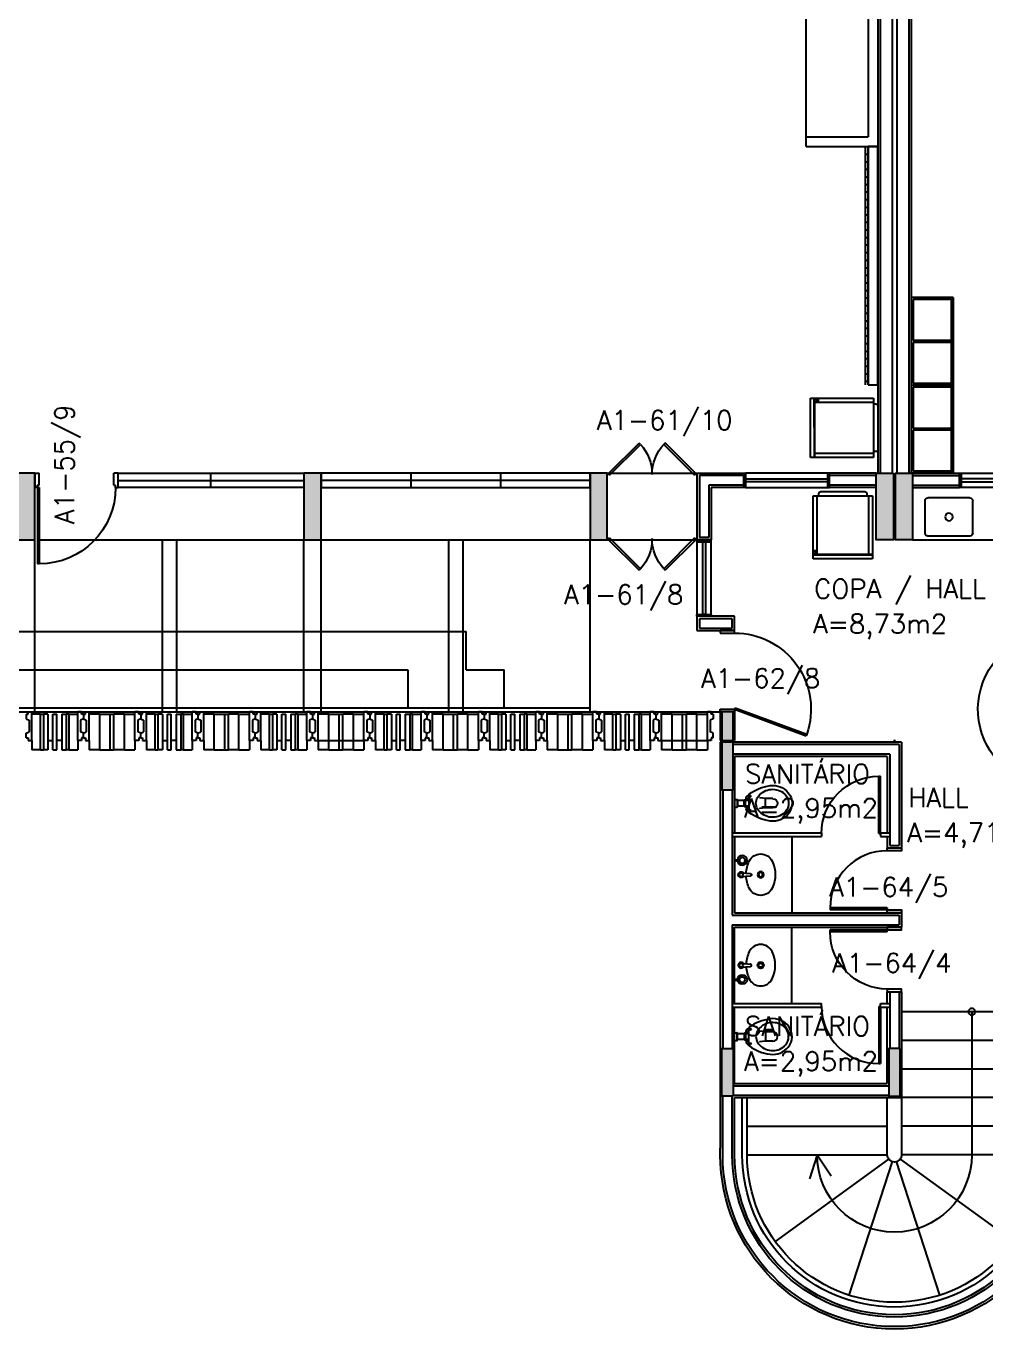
# Model space of a CAD drawing. Header units: inches. Extents: x -15 to 119, y -6 to 56.
# Drawn here: x 54 to 64.06, y -6.13 to 7.61 of the extents above; entities that cross this region are included whole.
import ezdxf

# ---------------------------------------------------------------- set-up
doc = ezdxf.new("R2010")
doc.units = ezdxf.units.IN
doc.header["$MEASUREMENT"] = 0
doc.header["$PDMODE"] = 1
doc.linetypes.add('HIDDEN', pattern=[9.525, 6.35, -3.175])
doc.layers.get('0').update_dxf_attribs({"linetype": 'CONTINUOUS'})
for name, color, linetype in [('ar-acesso', 2, 'CONTINUOUS'), ('ar-alv', 2, 'CONTINUOUS'), ('ar-armario180', 1, 'CONTINUOUS'), ('ar-brs', 1, 'CONTINUOUS'), ('ar-cap', 2, 'CONTINUOUS'), ('ar-castelo', 2, 'CONTINUOUS'), ('ar-copa', 1, 'CONTINUOUS'), ('ar-esc', 2, 'CONTINUOUS'), ('ar-esq', 2, 'CONTINUOUS'), ('ar-estc', 3, 'CONTINUOUS'), ('ar-grade-lab', 2, 'CONTINUOUS'), ('ar-porta', 1, 'CONTINUOUS'), ('ar-proj', 1, 'HIDDEN'), ('ar-reboco', 2, 'CONTINUOUS'), ('AR-VISTA', 2, 'CONTINUOUS'), ('ar-wc', 2, 'CONTINUOUS'), ('armario piso-teto', 2, 'CONTINUOUS'), ('banc', 1, 'CONTINUOUS'), ('brs-proj', 1, 'HIDDEN'), ('brs1', 2, 'CONTINUOUS'), ('brs2', 1, 'CONTINUOUS'), ('brs3', 1, 'CONTINUOUS'), ('brs4', 1, 'CONTINUOUS'), ('brs5', 1, 'CONTINUOUS'), ('cap01', 2, 'CONTINUOUS'), ('cap02', 1, 'CONTINUOUS'), ('cong', 7, 'CONTINUOUS'), ('COZ1', 1, 'CONTINUOUS'), ('COZ2', 1, 'CONTINUOUS'), ('divi', 2, 'CONTINUOUS'), ('ENDEREÇO', 2, 'CONTINUOUS'), ('esq-01', 3, 'CONTINUOUS'), ('esq-02', 2, 'CONTINUOUS'), ('estc-01', 3, 'CONTINUOUS'), ('estc-02', 8, 'CONTINUOUS'), ('h-estc', 8, 'CONTINUOUS'), ('ptm', 2, 'CONTINUOUS'), ('ptm1', 1, 'CONTINUOUS'), ('WC1', 1, 'CONTINUOUS'), ('WC2', 1, 'CONTINUOUS'), ('WC3', 1, 'CONTINUOUS')]:
    doc.layers.add(name, color=color, linetype=linetype)
doc.styles.add('UNB-100', font='simplex.shx', dxfattribs={"height": 0.2})

# ---------------------------------------------------------------- blocks, each defined once
blk = doc.blocks.new('plr01-01p')
at = {"layer": 'h-estc'}
blk.add_hatch(color=256, dxfattribs=at).paths.add_polyline_path([(0.09, 0.075), (-0.09, 0.075), (-0.09, -0.625), (0.09, -0.625)])
at = {"layer": 'cong'}
blk.add_point((0, 0), dxfattribs=at)
at = {"layer": 'estc-01'}
blk.add_lwpolyline([(-0.09, 0.075), (-0.09, -0.625), (0.09, -0.625), (0.09, 0.075)], close=True, dxfattribs=at)
blk = doc.blocks.new('esq02-01p')
at = {"layer": 'cong'}
blk.add_point((0, 0), dxfattribs=at)
at = {"layer": 'esq-01'}
for p, q in [((2.91, 0), (0.09, 0)), ((1.03, -0.075), (1.03, 0.075)), ((1.97, -0.075), (1.97, 0.075))]:
    blk.add_line(p, q, dxfattribs=at)
at = {"layer": 'esq-02'}
blk.add_lwpolyline([(2.91, -0.075), (0.09, -0.075), (0.09, 0.075), (2.91, 0.075)], close=True, dxfattribs=at)
blk = doc.blocks.new('esq03a-01p')
at = {"layer": 'cong'}
for p in [(0, 0), (0, -0.55)]:
    blk.add_point(p, dxfattribs=at)
at = {"layer": 'esq-02'}
for p, q in [((0.09, 0.075), (1.03, 0.075)), ((0.09, -0.625), (1.03, -0.625))]:
    blk.add_line(p, q, dxfattribs=at)
at = {"layer": 'ptm'}
for p, q in [((0.1, 0.069), (0.423, 0.391)), ((0.114, 0.054), (0.437, 0.377)), ((0.437, 0.377), (0.423, 0.391)), ((0.683, 0.377), (0.698, 0.392)), ((1.006, 0.054), (0.683, 0.377)), ((1.02, 0.069), (0.698, 0.392)), ((0.114, 0.054), (0.1, 0.069)), ((0.114, 0.054), (0.1, 0.069)), ((1.006, 0.054), (1.02, 0.069)), ((1.006, 0.054), (1.02, 0.069)), ((0.114, -0.604), (0.1, -0.619)), ((0.114, -0.604), (0.1, -0.619)), ((0.1, -0.619), (0.423, -0.941)), ((0.114, -0.604), (0.437, -0.927)), ((1.006, -0.604), (0.683, -0.927)), ((1.02, -0.619), (0.698, -0.942)), ((1.006, -0.604), (1.02, -0.619)), ((1.006, -0.604), (1.02, -0.619)), ((0.437, -0.927), (0.423, -0.941)), ((0.683, -0.927), (0.698, -0.942))]:
    blk.add_line(p, q, dxfattribs=at)
at = {"layer": 'ptm1'}
for centre, start, end in [((0.09, 0.06), 0, 42.4258), ((1.03, 0.06), 137.5157, 180), ((0.09, -0.61), 317.5742, 360), ((1.03, -0.61), 180, 222.4843)]:
    blk.add_arc(centre, 0.47, start, end, dxfattribs=at)
blk = doc.blocks.new('pm-80-01p')
at = {"layer": 'cong'}
blk.add_point((0, 0), dxfattribs=at)
at = {"layer": 'ptm'}
for p, q in [((0.105, 0.075), (0.105, 0.875)), ((0.125, 0.875), (0.105, 0.875)), ((0.125, 0.075), (0.125, 0.875)), ((0.105, 0.075), (0.08, 0.075)), ((0.08, 0.075), (0.08, -0.075)), ((0.125, 0.075), (0.105, 0.075)), ((0.105, 0.075), (0.105, 0.05)), ((0.125, 0.05), (0.105, 0.05)), ((0.125, 0.05), (0.125, -0.075)), ((0.905, 0.05), (0.905, -0.075)), ((0.905, 0.05), (0.925, 0.05)), ((0.925, 0.075), (0.95, 0.075)), ((0.925, 0.075), (0.925, 0.05)), ((0.95, 0.075), (0.95, -0.075)), ((0.08, -0.075), (0.125, -0.075)), ((0.95, -0.075), (0.905, -0.075))]:
    blk.add_line(p, q, dxfattribs=at)
at = {"layer": 'ptm', "color": 1}
blk.add_arc((0.125, 0.075), 0.8, 360, 90, dxfattribs=at)
blk = doc.blocks.new('esq05-01p')
at = {"layer": 'cong'}
blk.add_point((0, 0), dxfattribs=at)
at = {"layer": 'esq-01'}
blk.add_line((2.0375, 0), (0.09, 0), dxfattribs=at)
at = {"layer": 'esq-02'}
blk.add_line((1.06375, 0.075), (1.06375, -0.075), dxfattribs=at)
blk.add_lwpolyline([(2.0375, -0.075), (0.09, -0.075), (0.09, 0.075), (2.0375, 0.075), (2.0375, -0.075)], close=True, dxfattribs=at)
at = {"xscale": -1}
blk.add_blockref('pm-80-01p', (2.9875, 0), dxfattribs=at)
blk = doc.blocks.new('CUBA-01P')
at = {"layer": 'WC1'}
blk.add_circle((-0.15, -0.08), 0.05, dxfattribs=at)
for centre, radius, start, end in [((0, -0.44), 0.32, 92.8226, 116.4054), ((0, -0.44), 0.32, 63.5946, 87.2424), ((-0.083, -0.273), 0.134, 116.4054, 243.5946), ((0.083, -0.273), 0.134, 296.4054, 63.5946), ((0, -0.106), 0.32, 243.5946, 296.4054)]:
    blk.add_arc(centre, radius, start, end, dxfattribs=at)
at = {"layer": 'WC2'}
for p, q in [((-0.155, 0), (-0.155, -0.03)), ((-0.145, 0), (-0.145, -0.03)), ((-0.02, -0.068), (-0.012, -0.165)), ((0.02, -0.068), (0.012, -0.165))]:
    blk.add_line(p, q, dxfattribs=at)
for centre, radius in [((-0.15, -0.08), 0.03), ((0, -0.068), 0.02), ((0, -0.273), 0.033), ((0, -0.273), 0.0212)]:
    blk.add_circle(centre, radius, dxfattribs=at)
for centre, radius, start, end in [((0, -0.068), 0.03, 306.4013, 232.6706), ((0, -0.165), 0.012, 180, 10.1205)]:
    blk.add_arc(centre, radius, start, end, dxfattribs=at)
blk = doc.blocks.new('pm-60-01p')
at = {"layer": 'cong'}
blk.add_point((0, 0), dxfattribs=at)
at = {"layer": 'ptm'}
for p, q in [((0.105, 0.075), (0.105, 0.675)), ((0.125, 0.675), (0.105, 0.675)), ((0.125, 0.075), (0.125, 0.675)), ((0.125, 0.075), (0.105, 0.075))]:
    blk.add_line(p, q, dxfattribs=at)
at = {"layer": 'ptm1'}
blk.add_arc((0.125, 0.075), 0.6, 0, 90, dxfattribs=at)
blk = doc.blocks.new('BACI-01P')
at = {"layer": 'WC1'}
for p, q in [((0.114, 0.03), (0.114, -0.03)), ((0.119, 0.03), (0.114, 0.03)), ((0.119, 0.03), (0.119, 0.062)), ((0.146, 0.086), (0.146, 0.089)), ((0.119, -0.03), (0.114, -0.03)), ((0.119, -0.03), (0.119, -0.062)), ((0.146, -0.086), (0.146, -0.089))]:
    blk.add_line(p, q, dxfattribs=at)
for centre, radius, start, end in [((0.436, -0.294), 0.484, 97.6805, 126.3454), ((0.4, -0.02), 0.208, 36.8881, 97.6805), ((0.128, 0.062), 0.00909, 126.1604, 180), ((0.404, -0.315), 0.477, 122.7818, 126.1604), ((0.155, 0.089), 0.00909, 126.3358, 180), ((0.427, 0), 0.174, 320.4767, 36.8881), ((0.128, -0.062), 0.00909, 180, 233.8396), ((0.404, 0.315), 0.477, 233.8396, 237.2182), ((0.155, -0.089), 0.00909, 180, 238.9825), ((0.436, 0.294), 0.484, 233.7577, 262.3195), ((0.4, 0.021), 0.208, 262.3195, 320.8979)]:
    blk.add_arc(centre, radius, start, end, dxfattribs=at)
at = {"layer": 'WC2'}
for p, q in [((0, 0.04), (0.023, 0.04)), ((0.025, 0.035), (0.025, 0.038)), ((0.025, -0.035), (0.025, 0.035)), ((0.025, 0.035), (0.028, 0.035)), ((0.03, -0.033), (0.03, 0.033)), ((0.1, 0.03), (0.03, 0.03)), ((0.1, 0.03), (0.1, -0.03)), ((0.146, -0.086), (0.146, 0.086)), ((0, -0.04), (0.023, -0.04)), ((0.025, -0.038), (0.025, -0.035)), ((0.025, -0.035), (0.028, -0.035)), ((0.1, -0.03), (0.03, -0.03))]:
    blk.add_line(p, q, dxfattribs=at)
for centre, radius, start, end in [((0.397, -0.04), 0.187, 54.2515, 147.3201), ((0.023, 0.038), 0.002, 0, 90), ((0.028, 0.033), 0.002, 0, 90), ((0.107, 0.03), 0.00697, 0, 180), ((0.334, 0), 0.112, 147.3201, 180), ((0.334, 0), 0.112, 180, 212.6799), ((0.413, -0.018), 0.159, 41.3299, 54.2515), ((0.433, 0), 0.132, 0, 41.3299), ((0.433, 0), 0.132, 318.6701, 0), ((0.023, -0.038), 0.002, 270, 0), ((0.028, -0.033), 0.002, 270, 0), ((0.107, -0.03), 0.00697, 180, 0), ((0.397, 0.04), 0.187, 212.6799, 305.7485), ((0.413, 0.018), 0.159, 305.7485, 318.6701)]:
    blk.add_arc(centre, radius, start, end, dxfattribs=at)
at = {"layer": 'WC3'}
for p, q in [((0.146, 0.05), (0.119, 0.05)), ((0.146, 0.03), (0.119, 0.03)), ((0.261, 0.056), (0.259, 0.059)), ((0.323, 0.049), (0.261, 0.056)), ((0.323, 0.049), (0.323, -0.049)), ((0.401, 0.049), (0.323, 0.049)), ((0.146, -0.03), (0.119, -0.03)), ((0.146, -0.05), (0.119, -0.05)), ((0.261, -0.056), (0.259, -0.059)), ((0.323, -0.049), (0.261, -0.056)), ((0.401, -0.049), (0.323, -0.049))]:
    blk.add_line(p, q, dxfattribs=at)
for centre in [(0.164, 0.075), (0.164, -0.075)]:
    blk.add_circle(centre, 0.00682, dxfattribs=at)
blk.add_arc((0.401, 0), 0.0486, 270, 90, dxfattribs=at)
blk = doc.blocks.new('GLDR-01P')
at = {"layer": 'COZ1', "color": 2}
for p, q in [((310, -65), (-310, -65)), ((-310, -65), (-310, -725)), ((310, -725), (310, -65)), ((-310, -725), (310, -725))]:
    blk.add_line(p, q, dxfattribs=at)
at = {"layer": 'COZ2', "color": 2}
for p, q in [((-270, -65), (-270, -680)), ((-250, -40), (-250, -65)), ((230, -20), (-230, -20)), ((250, -65), (250, -40)), ((270, -680), (270, -65)), ((-310, -680), (310, -680)), ((-310, -685), (310, -685)), ((270, -640), (310, -640))]:
    blk.add_line(p, q, dxfattribs=at)
blk.add_circle((290, -660), 9.23, dxfattribs=at)
for centre, start, end in [((-230, -40), 90, 180), ((230, -40), 0, 90)]:
    blk.add_arc(centre, 20, start, end, dxfattribs=at)
blk = doc.blocks.new('FG-08P')
at = {"layer": 'COZ1'}
for p, q in [((-303, 0), (-303, -570)), ((-303, 0), (302, 0)), ((302, 0), (302, -570)), ((302, -570), (-303, -570))]:
    blk.add_line(p, q, dxfattribs=at)
for points in [[(-158, -83), (-158, -123, 1), (-152, -123), (-152, -83, 1)], [(157, -83), (157, -123, -1), (152, -123), (152, -83, -1)], [(-235, -165), (-195, -165, 1), (-195, -160), (-235, -160, 1)], [(-152, -243), (-152, -203, 1), (-158, -203), (-158, -243, 1)], [(-75, -160), (-115, -160, 1), (-115, -165), (-75, -165, 1)], [(75, -160), (115, -160, -1), (115, -165), (75, -165, -1)], [(152, -243), (152, -203, -1), (157, -203), (157, -243, -1)], [(235, -165), (195, -165, -1), (195, -160), (235, -160, -1)], [(-235, -405), (-195, -405, -1), (-195, -410), (-235, -410, -1)], [(-152, -328), (-152, -368, -1), (-158, -368), (-158, -328, -1)], [(-75, -410), (-115, -410, -1), (-115, -405), (-75, -405, -1)], [(75, -410), (115, -410, 1), (115, -405), (75, -405, 1)], [(152, -328), (152, -368, 1), (157, -368), (157, -328, 1)], [(235, -405), (195, -405, 1), (195, -410), (235, -410, 1)], [(-158, -488), (-158, -447, -1), (-152, -447), (-152, -488, -1)], [(157, -488), (157, -447, 1), (152, -447), (152, -488, 1)]]:
    blk.add_lwpolyline(points, format="xyb", close=True, dxfattribs=at)
for centre in [(-155, -163), (155, -163), (-155, -408), (155, -408)]:
    blk.add_circle(centre, 25, dxfattribs=at)
at = {"layer": 'COZ2'}
for p, q in [((-303, -30), (302, -30)), ((-260, -520), (-260, -50)), ((-260, -50), (-50, -50)), ((-50, -50), (-50, -520)), ((50, -50), (260, -50)), ((50, -50), (260, -50)), ((50, -50), (50, -520)), ((260, -50), (260, -520)), ((302, -540), (-303, -540)), ((-50, -520), (-260, -520)), ((260, -520), (50, -520)), ((260, -520), (50, -520)), ((-222, -585), (-222, -570)), ((-182, -585), (-222, -585)), ((-182, -585), (-182, -570)), ((-121, -585), (-121, -570)), ((-81, -585), (-121, -585)), ((-81, -585), (-81, -570)), ((-20, -585), (-20, -570)), ((20, -585), (-20, -585)), ((20, -585), (20, -570)), ((81, -585), (81, -570)), ((121, -585), (81, -585)), ((121, -585), (121, -570)), ((182, -585), (182, -570)), ((222, -585), (182, -585)), ((222, -585), (222, -570))]:
    blk.add_line(p, q, dxfattribs=at)
for centre, radius, start, end in [((-155, -163), 70, 92.0467, 177.9533), ((-155, -163), 65, 92.2042, 177.7958), ((-155, -163), 70, 2.0467, 87.9533), ((-155, -163), 65, 2.2042, 87.7958), ((155, -163), 70, 92.0467, 177.9533), ((155, -163), 65, 92.2042, 177.7958), ((155, -163), 70, 2.0467, 87.9533), ((155, -163), 65, 2.2042, 87.7958), ((-155, -163), 70, 182.0467, 267.9533), ((-155, -163), 65, 182.2042, 267.7958), ((-155, -163), 65, 272.2042, 357.7958), ((-155, -163), 70, 272.0467, 357.9533), ((155, -163), 70, 182.0467, 267.9533), ((155, -163), 65, 182.2042, 267.7958), ((155, -163), 65, 272.2042, 357.7958), ((155, -163), 70, 272.0467, 357.9533), ((-155, -408), 70, 92.0467, 177.9533), ((-155, -408), 70, 182.0467, 267.9533), ((-155, -408), 65, 92.2042, 177.7958), ((-155, -408), 65, 182.2042, 267.7958), ((-155, -408), 70, 2.0467, 87.9533), ((-155, -408), 65, 272.2042, 357.7958), ((-155, -408), 70, 272.0467, 357.9533), ((-155, -408), 65, 2.2042, 87.7958), ((155, -408), 70, 92.0467, 177.9533), ((155, -408), 70, 182.0467, 267.9533), ((155, -408), 65, 92.2042, 177.7958), ((155, -408), 65, 182.2042, 267.7958), ((155, -408), 70, 2.0467, 87.9533), ((155, -408), 65, 2.2042, 87.7958), ((155, -408), 65, 272.2042, 357.7958), ((155, -408), 70, 272.0467, 357.9533)]:
    blk.add_arc(centre, radius, start, end, dxfattribs=at)
blk = doc.blocks.new('CUBAcoz-01P')
at = {"layer": 'COZ1', "color": 1}
for p, q in [((-0.25, -0.4705), (-0.25, -0.1305)), ((-0.22, -0.1005), (0.22, -0.1005)), ((0.25, -0.4705), (0.25, -0.1305)), ((-0.22, -0.5005), (0.22, -0.5005))]:
    blk.add_line(p, q, dxfattribs=at)
blk.add_circle((0, -0.3005), 0.04, dxfattribs=at)
for centre, start, end in [((-0.22, -0.1305), 90, 180), ((0.22, -0.1305), 0, 90), ((-0.22, -0.4705), 180, 270), ((0.22, -0.4705), 270, 0)]:
    blk.add_arc(centre, 0.03, start, end, dxfattribs=at)
blk = doc.blocks.new('esc01-01p')
at = {"layer": 'estc-02'}
for points in [[(-0.11, 0.625), (-0.29, 0.625), (-0.29, -0.075), (-0.11, -0.075)], [(0.09, 0.625), (-0.09, 0.625), (-0.09, -0.075), (0.09, -0.075)]]:
    blk.add_hatch(color=256, dxfattribs=at).paths.add_polyline_path(points)
at = {"layer": 'h-estc'}
for points in [[(-1.79, 6.455), (-1.91, 6.455), (-1.91, 5.955), (-1.79, 5.955)], [(-0.16, 5.955), (-0.04, 5.955), (-0.04, 6.455), (-0.16, 6.455)], [(1.59, 5.955), (1.71, 5.955), (1.71, 6.455), (1.59, 6.455)], [(-1.91, 2.745), (-1.79, 2.745), (-1.79, 3.245), (-1.91, 3.245)], [(1.59, 2.745), (1.71, 2.745), (1.71, 3.245), (1.59, 3.245)], [(-1.79, 2.725), (-1.91, 2.725), (-1.91, 2.425), (-1.79, 2.425)], [(1.71, 2.725), (1.59, 2.725), (1.59, 2.425), (1.71, 2.425)]]:
    blk.add_hatch(color=256, dxfattribs=at).paths.add_polyline_path(points)
at = {"layer": 'ar-alv'}
for p, q in [((-1.9, 7.07), (-1.9, 6.455)), ((-1.8, 7.07), (-1.8, 6.455)), ((1.6, 7.07), (1.6, 6.455)), ((1.7, 7.07), (1.7, 6.455)), ((-1.79, 6.445), (-0.16, 6.445)), ((-1.79, 6.345), (-0.16, 6.345)), ((-1.9, 3.245), (-1.9, 5.955)), ((-1.8, 4.657), (-1.8, 5.955)), ((-0.15, 5.362), (-0.15, 5.955)), ((-0.05, 5.362), (-0.05, 5.955)), ((1.6, 5.955), (1.6, 5.595)), ((1.7, 5.955), (1.7, 5.595)), ((1.7, 5.595), (1.6, 5.595)), ((-0.15, 5.362), (-0.05, 5.362)), ((-0.025, 4.532), (-0.025, 4.682)), ((-1.8, 4.657), (-0.05, 4.657)), ((-1.8, 3.245), (-1.8, 4.558)), ((-1.8, 4.558), (-0.05, 4.558)), ((1.6, 4.645), (1.7, 4.645)), ((1.6, 4.645), (1.6, 3.245)), ((1.7, 4.645), (1.7, 3.245)), ((-0.15, 2.87), (-0.15, 3.828)), ((-0.15, 3.828), (-0.05, 3.828)), ((-0.05, 2.77), (-0.05, 3.828)), ((-0.15, 2.87), (-1.79, 2.87)), ((-0.05, 2.77), (-1.79, 2.77)), ((-2.145, 1.55), (-1.8, 1.55)), ((-2.145, 1.45), (-2.145, 1.55)), ((-1.8, 1.55), (-1.8, 1.45)), ((1.6, 1.55), (1.6, 1.45)), ((1.945, 1.55), (1.6, 1.55)), ((1.945, 1.45), (1.945, 1.55)), ((-1.8, 1.45), (-2.145, 1.45)), ((1.6, 1.45), (1.945, 1.45)), ((-2.145, -0.05), (-2.145, 0.6)), ((-2.045, 0.6), (-2.145, 0.6)), ((-2.045, 0.05), (-2.045, 0.6)), ((1.845, 0.05), (1.845, 0.6)), ((1.845, 0.6), (1.945, 0.6)), ((1.945, -0.05), (1.945, 0.6)), ((-1.68, 0.05), (-2.045, 0.05)), ((-0.29, 0.05), (-0.78, 0.05)), ((0.09, 0.05), (0.58, 0.05)), ((1.48, 0.05), (1.845, 0.05)), ((-1.68, -0.05), (-2.145, -0.05)), ((-0.29, -0.05), (-0.78, -0.05)), ((0.09, -0.05), (0.58, -0.05)), ((1.48, -0.05), (1.945, -0.05))]:
    blk.add_line(p, q, dxfattribs=at)
for radius in [1.8, 1.7]:
    blk.add_arc((-0.1, 7.07), radius, 360, 180, dxfattribs=at)
at = {"layer": 'ar-esc', "color": 1}
for p, q in [((-0.123, 7.141), (-0.577, 8.539)), ((0.377, 8.539), (-0.077, 7.141)), ((-0.161, 7.114), (-1.35, 7.978)), ((-0.039, 7.114), (1.15, 7.978)), ((-1.645, 7.07), (-0.175, 7.07)), ((1.445, 7.07), (-0.025, 7.07)), ((-1.645, 6.77), (-0.175, 6.77)), ((1.445, 6.77), (-0.025, 6.77)), ((1.445, 6.47), (-0.025, 6.47)), ((1.445, 6.17), (-0.025, 6.17)), ((1.445, 5.87), (-0.025, 5.87)), ((1.445, 5.57), (-0.025, 5.57))]:
    blk.add_line(p, q, dxfattribs=at)
at = {"layer": 'ar-porta', "color": 2}
for points in [[(-0.175, 5.362), (-0.025, 5.362), (-0.025, 5.333), (-0.175, 5.333)], [(-0.175, 4.712), (-0.025, 4.712), (-0.025, 4.682), (-0.175, 4.682)], [(-0.175, 4.503), (-0.025, 4.503), (-0.025, 4.532), (-0.175, 4.532)], [(-0.175, 3.853), (-0.025, 3.853), (-0.025, 3.882), (-0.175, 3.882)]]:
    blk.add_lwpolyline(points, close=True, dxfattribs=at)
at = {"layer": 'ar-reboco'}
for p, q in [((-1.925, 7.07), (-1.925, 7)), ((-1.775, 7.07), (-1.775, 6.47)), ((-1.695, 7.07), (-1.695, 6.47)), ((-1.645, 7.07), (-1.645, 6.47)), ((1.445, 7.07), (1.445, 5.47)), ((1.495, 7.07), (1.495, 5.52)), ((1.575, 7.07), (1.575, 5.57)), ((1.725, 7.07), (1.725, 5.57)), ((-1.925, 2.745), (-1.925, 7)), ((-1.775, 6.47), (-0.025, 6.47)), ((-0.025, 5.362), (-0.025, 6.47)), ((-1.775, 6.32), (-0.175, 6.32)), ((-1.775, 6.32), (-1.775, 5.52)), ((-0.175, 6.32), (-0.175, 5.52)), ((1.495, 5.52), (1.575, 5.52)), ((-1.775, 5.483), (-1.775, 4.682)), ((-0.175, 5.483), (-0.175, 5.362)), ((-0.175, 5.362), (-0.025, 5.362)), ((1.445, 5.47), (1.575, 5.47)), ((-1.775, 4.682), (-0.025, 4.682)), ((-0.05, 4.558), (-0.05, 4.657)), ((1.575, 4.67), (1.575, 2.745)), ((1.725, 4.67), (1.725, 2.745)), ((-1.775, 4.532), (-0.025, 4.532)), ((-1.775, 3.732), (-1.775, 4.532)), ((-0.175, 3.853), (-0.025, 3.853)), ((-0.175, 3.732), (-0.175, 3.853)), ((-0.025, 2.745), (-0.025, 3.853)), ((-1.775, 2.895), (-1.775, 3.695)), ((-0.175, 2.895), (-0.175, 3.695)), ((-0.175, 2.895), (-1.775, 2.895)), ((-1.91, 2.745), (-1.925, 2.745)), ((-1.925, 2.425), (-1.925, 2.725)), ((-1.91, 2.725), (-1.925, 2.725)), ((-0.025, 2.745), (-1.79, 2.745)), ((-1.79, 2.725), (-1.775, 2.725)), ((-1.775, 2.425), (-1.775, 2.725)), ((1.59, 2.745), (1.575, 2.745)), ((1.575, 2.425), (1.575, 2.725)), ((1.59, 2.725), (1.575, 2.725)), ((1.71, 2.745), (1.725, 2.745)), ((1.71, 2.725), (1.725, 2.725)), ((1.725, 2.425), (1.725, 2.725)), ((-2.17, 1.425), (-2.17, 1.575)), ((-2.17, 1.575), (-1.775, 1.575)), ((-1.775, 1.575), (-1.775, 1.425)), ((1.97, 1.575), (1.575, 1.575)), ((1.575, 1.575), (1.575, 1.425)), ((1.97, 1.425), (1.97, 1.575)), ((-1.775, 1.425), (-2.17, 1.425)), ((1.575, 1.425), (1.97, 1.425)), ((-2.17, -0.075), (-2.17, 0.625)), ((-2.02, 0.625), (-2.17, 0.625)), ((-2.02, 0.075), (-2.02, 0.625)), ((1.82, 0.625), (1.97, 0.625)), ((1.82, 0.075), (1.82, 0.625)), ((1.97, -0.075), (1.97, 0.625)), ((-1.68, 0.075), (-2.02, 0.075)), ((-0.29, 0.075), (-0.78, 0.075)), ((0.09, 0.075), (0.58, 0.075)), ((1.48, 0.075), (1.82, 0.075)), ((-2.17, -0.075), (-1.68, -0.075)), ((-0.29, -0.075), (-0.78, -0.075)), ((0.09, -0.075), (0.58, -0.075)), ((1.97, -0.075), (1.48, -0.075))]:
    blk.add_line(p, q, dxfattribs=at)
for radius, start in [(1.825, 0), (1.675, 0), (1.595, 360), (1.545, 360)]:
    blk.add_arc((-0.1, 7.07), radius, start, 180, dxfattribs=at)
at = {"layer": 'AR-VISTA'}
for p, q in [((-0.175, 7.07), (-0.175, 6.47)), ((-0.025, 6.47), (-0.025, 7.07))]:
    blk.add_line(p, q, dxfattribs=at)
blk.add_arc((-0.1, 7.07), 0.075, 0, 180, dxfattribs=at)
at = {"layer": 'banc'}
for p, q in [((-1.175, 5.483), (-1.175, 4.682)), ((-1.175, 3.732), (-1.175, 4.532))]:
    blk.add_line(p, q, dxfattribs=at)
at = {"layer": 'banc', "color": 1}
blk.add_line((0.09, 0.625), (1.82, 0.625), dxfattribs=at)
at = {"layer": 'divi'}
for p, q in [((-1.8, 5.52), (-0.865, 5.52)), ((-0.865, 5.52), (-0.865, 5.483)), ((-0.245, 5.52), (-0.15, 5.52)), ((-0.245, 5.52), (-0.245, 5.483)), ((-1.8, 5.483), (-0.865, 5.483)), ((-0.245, 5.483), (-0.15, 5.483)), ((-1.8, 3.732), (-0.865, 3.732)), ((-0.865, 3.695), (-0.865, 3.732)), ((-0.245, 3.732), (-0.15, 3.732)), ((-0.245, 3.695), (-0.245, 3.732)), ((-1.8, 3.695), (-0.865, 3.695)), ((-0.245, 3.695), (-0.15, 3.695))]:
    blk.add_line(p, q, dxfattribs=at)
at = {"layer": 'esq-01'}
for points in [[(1.635, 5.55), (1.665, 5.55), (1.665, 4.69), (1.635, 4.69)], [(-2.08, 1.405), (-2.11, 1.405), (-2.11, 0.645), (-2.08, 0.645)], [(1.88, 1.405), (1.91, 1.405), (1.91, 0.645), (1.88, 0.645)], [(-1.66, 0.015), (-1.66, -0.015), (-0.8, -0.015), (-0.8, 0.015)], [(1.46, 0.015), (1.46, -0.015), (0.6, -0.015), (0.6, 0.015)]]:
    blk.add_lwpolyline(points, close=True, dxfattribs=at)
at = {"layer": 'esq-02'}
for points in [[(1.575, 5.57), (1.725, 5.57), (1.725, 5.55), (1.575, 5.55)], [(1.725, 5.55), (1.575, 5.55), (1.575, 4.69), (1.725, 4.69)], [(1.575, 4.67), (1.725, 4.67), (1.725, 4.69), (1.575, 4.69)], [(-2.02, 1.425), (-2.17, 1.425), (-2.17, 1.405), (-2.02, 1.405)], [(-2.17, 1.405), (-2.02, 1.405), (-2.02, 0.645), (-2.17, 0.645)], [(1.82, 1.425), (1.97, 1.425), (1.97, 1.405), (1.82, 1.405)], [(1.97, 1.405), (1.82, 1.405), (1.82, 0.645), (1.97, 0.645)], [(-2.02, 0.625), (-2.17, 0.625), (-2.17, 0.645), (-2.02, 0.645)], [(1.97, 0.625), (1.82, 0.625), (1.82, 0.645), (1.97, 0.645)], [(-1.68, 0.075), (-1.68, -0.075), (-1.66, -0.075), (-1.66, 0.075)], [(-1.66, -0.075), (-1.66, 0.075), (-0.8, 0.075), (-0.8, -0.075)], [(-0.78, 0.075), (-0.78, -0.075), (-0.8, -0.075), (-0.8, 0.075)], [(0.58, 0.075), (0.58, -0.075), (0.6, -0.075), (0.6, 0.075)], [(1.46, -0.075), (1.46, 0.075), (0.6, 0.075), (0.6, -0.075)], [(1.48, 0.075), (1.48, -0.075), (1.46, -0.075), (1.46, 0.075)], [(1.97, 0.075), (1.97, -0.075), (1.99, -0.075), (1.99, 0.075)]]:
    blk.add_lwpolyline(points, close=True, dxfattribs=at)
at = {"layer": 'estc-01'}
for points in [[(-1.79, 6.455), (-1.91, 6.455), (-1.91, 5.955), (-1.79, 5.955)], [(-0.04, 5.955), (-0.16, 5.955), (-0.16, 6.455), (-0.04, 6.455)], [(1.59, 6.455), (1.71, 6.455), (1.71, 5.955), (1.59, 5.955)], [(-1.79, 2.745), (-1.91, 2.745), (-1.91, 3.245), (-1.79, 3.245)], [(1.71, 2.745), (1.59, 2.745), (1.59, 3.245), (1.71, 3.245)], [(-1.91, 2.725), (-1.79, 2.725), (-1.79, 2.425), (-1.91, 2.425)], [(1.59, 2.725), (1.71, 2.725), (1.71, 2.425), (1.59, 2.425)], [(-0.11, -0.075), (-0.11, 0.625), (-0.29, 0.625), (-0.29, -0.075)], [(0.09, -0.075), (0.09, 0.625), (-0.09, 0.625), (-0.09, -0.075)]]:
    blk.add_lwpolyline(points, close=True, dxfattribs=at)
at = {"layer": 'ptm'}
for p, q in [((1.269, 3.139), (1.285, 3.146)), ((1.558, 2.394), (1.269, 3.139)), ((1.575, 2.4), (1.285, 3.146)), ((-1.775, 2.4), (-1.025, 2.678)), ((-1.769, 2.383), (-1.019, 2.662)), ((-1.019, 2.662), (-1.025, 2.678)), ((-1.769, 2.383), (-1.775, 2.4)), ((1.558, 2.394), (1.575, 2.4)), ((1.575, 1.6), (1.725, 1.6))]:
    blk.add_line(p, q, dxfattribs=at)
for points in [[(-1.925, 2.4), (-1.775, 2.4), (-1.775, 2.425), (-1.925, 2.425)], [(1.575, 2.4), (1.725, 2.4), (1.725, 2.425), (1.575, 2.425)], [(-1.925, 1.6), (-1.775, 1.6), (-1.775, 1.575), (-1.925, 1.575)], [(1.575, 1.6), (1.725, 1.6), (1.725, 1.575), (1.575, 1.575)]]:
    blk.add_lwpolyline(points, close=True, dxfattribs=at)
at = {"layer": 'ptm', "color": 1}
for centre, start, end in [((1.575, 2.4), 112.5061, 270), ((-1.775, 2.4), 270, 19.083)]:
    blk.add_arc(centre, 0.8, start, end, dxfattribs=at)
at = {"layer": 'ar-copa', "xscale": 0.001, "yscale": 0.001, "zscale": 0.001}
for name, p, rotation in [('FG-08P', (1.776, 1.013), 270), ('GLDR-01P', (-0.641, 0.098), 180)]:
    blk.add_blockref(name, p, dxfattribs=dict(at, rotation=rotation))
at = {"layer": 'ar-copa', "rotation": 180}
blk.add_blockref('CUBAcoz-01P', (0.471, 0.083), dxfattribs=at)
at = {"layer": 'ar-porta', "xscale": -1}
blk.add_blockref('pm-60-01p', (-0.14, 5.438), dxfattribs=at)
at = {"layer": 'ar-porta'}
for p, rotation in [((-0.1, 4.607), 90), ((-0.14, 3.777), 180)]:
    blk.add_blockref('pm-60-01p', p, dxfattribs=dict(at, rotation=rotation))
at = {"layer": 'ar-porta', "xscale": -1, "rotation": 90}
blk.add_blockref('pm-60-01p', (-0.1, 4.607), dxfattribs=at)
at = {"layer": 'ar-wc', "xscale": -1}
for name, p, rotation in [('BACI-01P', (-1.774, 5.83), 180), ('CUBA-01P', (-1.775, 5.082), 90)]:
    blk.add_blockref(name, p, dxfattribs=dict(at, rotation=rotation))
at = {"layer": 'ar-wc', "rotation": 90}
blk.add_blockref('CUBA-01P', (-1.775, 4.133), dxfattribs=at)
at = {"layer": 'ar-wc'}
blk.add_blockref('BACI-01P', (-1.774, 3.385), dxfattribs=at)
blk = doc.blocks.new('brs01-01p-leste')
at = {"layer": 'brs1'}
for p, q in [((-3, 0.2), (-2.98, 0.2)), ((-3, 0.2), (-3, 0.15)), ((-3, 0.15), (-2.97, 0.137)), ((-2.98, 0.225), (-2.94, 0.225)), ((-2.98, 0.2), (-2.98, 0.225)), ((-2.94, -0.075), (-2.94, 0.225)), ((-2.42, 0.225), (-2.46, 0.225)), ((-2.46, -0.075), (-2.46, 0.225)), ((-2.4, 0.15), (-2.43, 0.137)), ((-2.42, 0.2), (-2.42, 0.225)), ((-2.4, 0.2), (-2.42, 0.2)), ((-2.4, 0.2), (-2.38, 0.2)), ((-2.4, 0.2), (-2.4, 0.15)), ((-2.4, 0.2), (-2.4, 0.15)), ((-2.4, 0.15), (-2.37, 0.137)), ((-2.38, 0.225), (-2.34, 0.225)), ((-2.38, 0.2), (-2.38, 0.225)), ((-2.34, -0.075), (-2.34, 0.225)), ((-1.82, 0.225), (-1.86, 0.225)), ((-1.86, -0.075), (-1.86, 0.225)), ((-1.8, 0.15), (-1.83, 0.137)), ((-1.82, 0.2), (-1.82, 0.225)), ((-1.8, 0.2), (-1.82, 0.2)), ((-1.8, 0.2), (-1.78, 0.2)), ((-1.8, 0.2), (-1.8, 0.15)), ((-1.8, 0.2), (-1.8, 0.15)), ((-1.8, 0.15), (-1.77, 0.137)), ((-1.78, 0.225), (-1.74, 0.225)), ((-1.78, 0.2), (-1.78, 0.225)), ((-1.74, -0.075), (-1.74, 0.225)), ((-1.22, 0.225), (-1.26, 0.225)), ((-1.26, -0.075), (-1.26, 0.225)), ((-1.2, 0.15), (-1.23, 0.137)), ((-1.22, 0.2), (-1.22, 0.225)), ((-1.2, 0.2), (-1.22, 0.2)), ((-1.2, 0.2), (-1.18, 0.2)), ((-1.2, 0.2), (-1.2, 0.15)), ((-1.2, 0.2), (-1.2, 0.15)), ((-1.2, 0.15), (-1.17, 0.137)), ((-1.18, 0.225), (-1.14, 0.225)), ((-1.18, 0.2), (-1.18, 0.225)), ((-1.14, -0.075), (-1.14, 0.225)), ((-0.62, 0.225), (-0.66, 0.225)), ((-0.66, -0.075), (-0.66, 0.225)), ((-0.6, 0.15), (-0.63, 0.137)), ((-0.62, 0.2), (-0.62, 0.225)), ((-0.6, 0.2), (-0.62, 0.2)), ((-0.6, 0.2), (-0.6, 0.15)), ((-0.6, 0.2), (-0.58, 0.2)), ((-0.6, 0.2), (-0.6, 0.15)), ((-0.6, 0.15), (-0.57, 0.137)), ((-0.58, 0.225), (-0.54, 0.225)), ((-0.58, 0.2), (-0.58, 0.225)), ((-0.54, -0.075), (-0.54, 0.225)), ((-0.02, 0.225), (-0.06, 0.225)), ((-0.06, -0.075), (-0.06, 0.225)), ((0, 0.15), (-0.03, 0.137)), ((-0.02, 0.2), (-0.02, 0.225)), ((0, 0.2), (-0.02, 0.2)), ((0, 0.2), (0, 0.15)), ((-3, 0), (-2.97, 0.013)), ((-2.97, 0.137), (-2.97, 0.013)), ((-2.43, 0.137), (-2.43, 0.013)), ((-2.4, 0), (-2.43, 0.013)), ((-2.4, 0), (-2.37, 0.013)), ((-2.37, 0.137), (-2.37, 0.013)), ((-1.83, 0.137), (-1.83, 0.013)), ((-1.8, 0), (-1.83, 0.013)), ((-1.8, 0), (-1.77, 0.013)), ((-1.77, 0.137), (-1.77, 0.013)), ((-1.23, 0.137), (-1.23, 0.013)), ((-1.2, 0), (-1.23, 0.013)), ((-1.2, 0), (-1.17, 0.013)), ((-1.17, 0.137), (-1.17, 0.013)), ((-0.63, 0.137), (-0.63, 0.013)), ((-0.6, 0), (-0.63, 0.013)), ((-0.6, 0), (-0.57, 0.013)), ((-0.57, 0.137), (-0.57, 0.013)), ((-0.03, 0.137), (-0.03, 0.013)), ((0, 0), (-0.03, 0.013)), ((-3, -0.05), (-3, 0)), ((-3, -0.05), (-2.98, -0.05)), ((-2.98, -0.05), (-2.98, -0.075)), ((-2.98, -0.075), (-2.94, -0.075)), ((-2.42, -0.075), (-2.46, -0.075)), ((-2.42, -0.05), (-2.42, -0.075)), ((-2.4, -0.05), (-2.42, -0.05)), ((-2.4, -0.05), (-2.4, 0)), ((-2.4, -0.05), (-2.4, 0)), ((-2.4, -0.05), (-2.38, -0.05)), ((-2.38, -0.05), (-2.38, -0.075)), ((-2.38, -0.075), (-2.34, -0.075)), ((-1.82, -0.075), (-1.86, -0.075)), ((-1.82, -0.05), (-1.82, -0.075)), ((-1.8, -0.05), (-1.82, -0.05)), ((-1.8, -0.05), (-1.8, 0)), ((-1.8, -0.05), (-1.8, 0)), ((-1.8, -0.05), (-1.78, -0.05)), ((-1.78, -0.05), (-1.78, -0.075)), ((-1.78, -0.075), (-1.74, -0.075)), ((-1.22, -0.075), (-1.26, -0.075)), ((-1.22, -0.05), (-1.22, -0.075)), ((-1.2, -0.05), (-1.22, -0.05)), ((-1.2, -0.05), (-1.2, 0)), ((-1.2, -0.05), (-1.2, 0)), ((-1.2, -0.05), (-1.18, -0.05)), ((-1.18, -0.05), (-1.18, -0.075)), ((-1.18, -0.075), (-1.14, -0.075)), ((-0.62, -0.075), (-0.66, -0.075)), ((-0.62, -0.05), (-0.62, -0.075)), ((-0.6, -0.05), (-0.62, -0.05)), ((-0.6, -0.05), (-0.6, 0)), ((-0.6, -0.05), (-0.6, 0)), ((-0.6, -0.05), (-0.58, -0.05)), ((-0.58, -0.05), (-0.58, -0.075)), ((-0.58, -0.075), (-0.54, -0.075)), ((-0.02, -0.075), (-0.06, -0.075)), ((-0.02, -0.05), (-0.02, -0.075)), ((0, -0.05), (-0.02, -0.05)), ((0, -0.05), (0, 0))]:
    blk.add_line(p, q, dxfattribs=at)
at = {"layer": 'brs2'}
for p, q in [((-2.94, 0.225), (-2.46, 0.225)), ((-2.34, 0.225), (-1.86, 0.225)), ((-2.229, 0.2), (-2.12, 0.2)), ((-1.971, 0.2), (-2.08, 0.2)), ((-1.74, 0.225), (-1.26, 0.225)), ((-1.14, 0.225), (-0.66, 0.225)), ((-1.029, 0.2), (-0.92, 0.2)), ((-0.771, 0.2), (-0.88, 0.2)), ((-0.54, 0.225), (-0.06, 0.225)), ((-2.772, -0.075), (-2.72, -0.075)), ((-2.628, -0.075), (-2.68, -0.075)), ((-1.572, -0.075), (-1.52, -0.075)), ((-1.428, -0.075), (-1.48, -0.075)), ((-0.372, -0.075), (-0.32, -0.075)), ((-0.228, -0.075), (-0.28, -0.075)), ((-2.229, -0.175), (-2.12, -0.175)), ((-1.971, -0.175), (-2.08, -0.175)), ((-1.029, -0.175), (-0.92, -0.175)), ((-0.771, -0.175), (-0.88, -0.175))]:
    blk.add_line(p, q, dxfattribs=at)
at = {"layer": 'brs3'}
for p, q in [((-2.82, 0.2), (-2.82, -0.175)), ((-2.772, 0.2), (-2.82, 0.2)), ((-2.772, 0.2), (-2.772, -0.175)), ((-2.628, 0.2), (-2.628, -0.175)), ((-2.628, 0.2), (-2.58, 0.2)), ((-2.58, 0.2), (-2.58, -0.175)), ((-2.12, -0.175), (-2.12, 0.2)), ((-2.12, 0.2), (-2.08, 0.2)), ((-2.08, -0.175), (-2.08, 0.2)), ((-1.62, 0.2), (-1.62, -0.175)), ((-1.572, 0.2), (-1.62, 0.2)), ((-1.572, 0.2), (-1.572, -0.175)), ((-1.428, 0.2), (-1.428, -0.175)), ((-1.428, 0.2), (-1.38, 0.2)), ((-1.38, 0.2), (-1.38, -0.175)), ((-0.92, -0.175), (-0.92, 0.2)), ((-0.92, 0.2), (-0.88, 0.2)), ((-0.88, -0.175), (-0.88, 0.2)), ((-0.42, 0.2), (-0.42, -0.175)), ((-0.372, 0.2), (-0.42, 0.2)), ((-0.372, 0.2), (-0.372, -0.175)), ((-0.228, 0.2), (-0.228, -0.175)), ((-0.228, 0.2), (-0.18, 0.2)), ((-0.18, 0.2), (-0.18, -0.175)), ((-2.772, -0.175), (-2.82, -0.175)), ((-2.628, -0.175), (-2.58, -0.175)), ((-2.12, -0.175), (-2.08, -0.175)), ((-1.572, -0.175), (-1.62, -0.175)), ((-1.428, -0.175), (-1.38, -0.175)), ((-0.92, -0.175), (-0.88, -0.175)), ((-0.372, -0.175), (-0.42, -0.175)), ((-0.228, -0.175), (-0.18, -0.175))]:
    blk.add_line(p, q, dxfattribs=at)
at = {"layer": 'brs4'}
for p, q in [((-2.85, 0.2), (-2.94, 0.2)), ((-2.85, -0.175), (-2.85, 0.2)), ((-2.85, 0.2), (-2.82, 0.2)), ((-2.72, -0.175), (-2.72, 0.2)), ((-2.72, 0.2), (-2.68, 0.2)), ((-2.68, -0.175), (-2.68, 0.2)), ((-2.55, 0.2), (-2.58, 0.2)), ((-2.55, 0.2), (-2.46, 0.2)), ((-2.55, -0.175), (-2.55, 0.2)), ((-2.229, 0.2), (-2.34, 0.2)), ((-2.229, -0.175), (-2.229, 0.2)), ((-1.971, 0.2), (-1.86, 0.2)), ((-1.971, -0.175), (-1.971, 0.2)), ((-1.65, 0.2), (-1.74, 0.2)), ((-1.65, -0.175), (-1.65, 0.2)), ((-1.65, 0.2), (-1.62, 0.2)), ((-1.52, -0.175), (-1.52, 0.2)), ((-1.52, 0.2), (-1.48, 0.2)), ((-1.48, -0.175), (-1.48, 0.2)), ((-1.35, 0.2), (-1.38, 0.2)), ((-1.35, 0.2), (-1.26, 0.2)), ((-1.35, -0.175), (-1.35, 0.2)), ((-1.029, 0.2), (-1.14, 0.2)), ((-1.029, -0.175), (-1.029, 0.2)), ((-0.771, 0.2), (-0.66, 0.2)), ((-0.771, -0.175), (-0.771, 0.2)), ((-0.45, 0.2), (-0.54, 0.2)), ((-0.45, -0.175), (-0.45, 0.2)), ((-0.45, 0.2), (-0.42, 0.2)), ((-0.32, -0.175), (-0.32, 0.2)), ((-0.32, 0.2), (-0.28, 0.2)), ((-0.28, -0.175), (-0.28, 0.2)), ((-0.15, 0.2), (-0.18, 0.2)), ((-0.15, 0.2), (-0.06, 0.2)), ((-0.15, -0.175), (-0.15, 0.2)), ((-2.94, -0.075), (-2.94, -0.175)), ((-2.46, -0.075), (-2.46, -0.175)), ((-2.34, -0.075), (-2.34, -0.175)), ((-1.86, -0.075), (-1.86, -0.175)), ((-1.74, -0.075), (-1.74, -0.175)), ((-1.26, -0.075), (-1.26, -0.175)), ((-1.14, -0.075), (-1.14, -0.175)), ((-0.66, -0.075), (-0.66, -0.175)), ((-0.54, -0.075), (-0.54, -0.175)), ((-0.06, -0.075), (-0.06, -0.175)), ((-2.85, -0.175), (-2.94, -0.175)), ((-2.85, -0.175), (-2.82, -0.175)), ((-2.72, -0.175), (-2.68, -0.175)), ((-2.55, -0.175), (-2.58, -0.175)), ((-2.55, -0.175), (-2.46, -0.175)), ((-2.229, -0.175), (-2.34, -0.175)), ((-1.971, -0.175), (-1.86, -0.175)), ((-1.65, -0.175), (-1.74, -0.175)), ((-1.65, -0.175), (-1.62, -0.175)), ((-1.52, -0.175), (-1.48, -0.175)), ((-1.35, -0.175), (-1.38, -0.175)), ((-1.35, -0.175), (-1.26, -0.175)), ((-1.029, -0.175), (-1.14, -0.175)), ((-0.771, -0.175), (-0.66, -0.175)), ((-0.45, -0.175), (-0.54, -0.175)), ((-0.45, -0.175), (-0.42, -0.175)), ((-0.32, -0.175), (-0.28, -0.175)), ((-0.15, -0.175), (-0.18, -0.175)), ((-0.15, -0.175), (-0.06, -0.175))]:
    blk.add_line(p, q, dxfattribs=at)
at = {"layer": 'cong'}
for p in [(-2.4, 0), (-1.8, 0), (-1.2, 0), (-0.6, 0), (0, 0)]:
    blk.add_point(p, dxfattribs=at)
blk = doc.blocks.new('BRS01-03C')
at = {"layer": 'brs-proj'}
blk.add_line((0.54, 0.075), (0.06, 0.075), dxfattribs=at)
at = {"layer": 'brs1'}
for p, q in [((0, 0.05), (0.02, 0.05)), ((0, 0.05), (0, 0)), ((0, 0), (0.03, -0.013)), ((0.02, 0.075), (0.06, 0.075)), ((0.02, 0.05), (0.02, 0.075)), ((0.06, 0.075), (0.06, -0.225)), ((0.54, 0.075), (0.54, -0.225)), ((0.58, 0.075), (0.54, 0.075)), ((0.6, 0), (0.57, -0.013)), ((0.58, 0.05), (0.58, 0.075)), ((0.6, 0.05), (0.58, 0.05)), ((0.6, 0.05), (0.6, 0)), ((0, -0.15), (0.03, -0.137)), ((0.03, -0.137), (0.03, -0.013)), ((0.57, -0.137), (0.57, -0.013)), ((0.6, -0.15), (0.57, -0.137)), ((0, -0.2), (0, -0.15)), ((0, -0.2), (0.02, -0.2)), ((0.02, -0.2), (0.02, -0.225)), ((0.02, -0.225), (0.06, -0.225)), ((0.58, -0.225), (0.54, -0.225)), ((0.58, -0.2), (0.58, -0.225)), ((0.6, -0.2), (0.58, -0.2)), ((0.6, -0.2), (0.6, -0.15))]:
    blk.add_line(p, q, dxfattribs=at)
at = {"layer": 'brs2'}
blk.add_line((0.54, -0.225), (0.06, -0.225), dxfattribs=at)
at = {"layer": 'brs3'}
for p, q in [((0.28, 0.175), (0.28, -0.2)), ((0.32, 0.175), (0.28, 0.175)), ((0.32, 0.175), (0.32, -0.2)), ((0.32, -0.2), (0.28, -0.2))]:
    blk.add_line(p, q, dxfattribs=at)
at = {"layer": 'brs4'}
for p, q in [((0.06, 0.075), (0.06, 0.175)), ((0.171, 0.175), (0.06, 0.175)), ((0.171, 0.175), (0.171, -0.2)), ((0.429, 0.175), (0.54, 0.175)), ((0.429, 0.175), (0.429, -0.2)), ((0.54, 0.075), (0.54, 0.175)), ((0.171, -0.2), (0.06, -0.2)), ((0.429, -0.2), (0.54, -0.2))]:
    blk.add_line(p, q, dxfattribs=at)
at = {"layer": 'brs4', "color": 1}
for p, q in [((0.171, 0.175), (0.28, 0.175)), ((0.429, 0.175), (0.32, 0.175)), ((0.171, -0.2), (0.28, -0.2)), ((0.429, -0.2), (0.32, -0.2))]:
    blk.add_line(p, q, dxfattribs=at)
at = {"layer": 'brs5'}
blk.add_line((0.54, 0.075), (0.06, 0.075), dxfattribs=at)
at = {"layer": 'cong'}
blk.add_point((0, 0), dxfattribs=at)
blk = doc.blocks.new('cp-01p')
at = {"layer": 'cap01'}
for p, q in [((-0.75, 0.75), (-0.75, 0.65)), ((-0.75, 0.75), (0, 0.75)), ((-0.725, 0.75), (0, 0.75)), ((0, -0.75), (0, 0.75)), ((-0.75, 0.65), (-0.1, 0.65)), ((-0.1, -0.65), (-0.1, 0.65)), ((-0.75, -0.65), (-0.1, -0.65)), ((-0.75, -0.65), (-0.75, -0.75)), ((-0.75, -0.75), (0, -0.75))]:
    blk.add_line(p, q, dxfattribs=at)
at = {"layer": 'cap02'}
blk.add_line((-0.75, 0.65), (-0.75, -0.65), dxfattribs=at)
blk = doc.blocks.new('mob-ar5')
at = {"layer": 'armario piso-teto'}
for p, q in [((-0.48, 0.44), (0.44, 0.44)), ((-0.48, 0.42), (-0.48, 0.44)), ((-0.48, 0.44), (-0.48, 0.42)), ((-0.48, 0.42), (-0.48, 0)), ((-0.46, 0.42), (-0.48, 0.42)), ((-0.47, 0.42), (-0.03, 0.42)), ((-0.46, 0.42), (-0.46, 0.02)), ((-0.03, 0.44), (-0.03, 0.02)), ((-0.03, 0.44), (-0.03, 0.42)), ((-0.01, 0.44), (-0.01, 0.42)), ((-0.01, 0.44), (-0.01, 0.02)), ((-0.01, 0.42), (0.42, 0.42)), ((0.42, 0.42), (0.42, 0.02)), ((0.42, 0.42), (0.44, 0.42)), ((0.44, 0.44), (0.44, 0)), ((-0.48, 0), (0.44, 0)), ((-0.46, 0.02), (-0.03, 0.02)), ((-0.01, 0.02), (0.42, 0.02))]:
    blk.add_line(p, q, dxfattribs=at)
at = {"layer": 'cong'}
blk.add_point((0, 0), dxfattribs=at)
blk = doc.blocks.new('seta')
at = {"layer": 'brs-proj', "linetype": 'ByBlock'}
for p, q in [((0, 0), (0, -1.5)), ((1.62, -1.5), (1.472, -1.72)), ((1.62, -1.5), (1.702, -1.751))]:
    blk.add_line(p, q, dxfattribs=at)
blk.add_circle((0, 0), 0.0356, dxfattribs=at)
blk.add_arc((0.81, -1.5), 0.81, 180, 360, dxfattribs=at)

msp = doc.modelspace()

# ---------------------------------------------------------------- hatches: boundary and pattern name
at = {"layer": 'ar-grade-lab'}
h = msp.add_hatch(dxfattribs=at)
h.set_pattern_fill('LINE', color=256, scale=0.025, style=0)
h.set_pattern_definition([(0, (104.67, 1.745), (0, 0.079375), [])])
h.paths.add_polyline_path([(62.825, 6.35), (62.795, 6.35), (62.795, 5.85), (62.825, 5.85)])
h.paths.add_polyline_path([(62.825, 5.85), (62.795, 5.85), (62.795, 4.85), (62.825, 4.85)])
h.paths.add_polyline_path([(62.825, 4.85), (62.795, 4.85), (62.795, 3.85), (62.825, 3.85)])

# ---------------------------------------------------------------- linework, layer by layer
msp.add_line((63.09, 0.125), (63.11, 0.125))
at = {"layer": 'ar-acesso'}
for p, q in [((54.125, 2.225), (56.91, 2.225)), ((57.09, 2.225), (59.91, 2.225)), ((59.91, 0.425), (59.91, 2.225)), ((53.01, 1.265), (58.61, 1.265)), ((58.61, 0.865), (58.61, 1.265)), ((52.49, 0.865), (58, 0.865)), ((58, 0.865), (58, 0.465)), ((58.61, 0.865), (59.01, 0.865)), ((59.01, 0.465), (59.01, 0.865)), ((50.91, 0.425), (61.275, 0.425)), ((51.09, 0.465), (59.91, 0.465)), ((59.91, 0.425), (61.275, 0.425))]:
    msp.add_line(p, q, dxfattribs=at)
at = {"layer": 'ar-alv'}
for p, q in [((62.925, 12.775), (62.925, 2.925)), ((63.075, 12.775), (63.075, 2.925)), ((63.125, 12.775), (63.125, 2.925)), ((63.275, 12.775), (63.275, 2.925))]:
    msp.add_line(p, q, dxfattribs=at)
at = {"layer": 'ar-castelo'}
msp.add_lwpolyline([(62.825, 3.85), (62.925, 3.85), (62.925, 6.35), (62.825, 6.35)], close=True, dxfattribs=at)
at = {"layer": 'ar-grade-lab'}
for p, q in [((62.795, 3.85), (62.795, 6.35)), ((62.825, 3.85), (62.825, 6.35))]:
    msp.add_line(p, q, dxfattribs=at)
at = {"layer": 'ar-proj'}
for p, q in [((54.09, 0.425), (54.09, 2.225)), ((54.09, 0.425), (54.09, 2.225)), ((55.425, 2.225), (55.425, 0.425)), ((55.575, 2.225), (55.575, 0.425)), ((56.91, 0.425), (56.91, 2.225)), ((56.91, 0.425), (56.91, 2.225)), ((57.09, 0.425), (57.09, 2.225)), ((57.09, 0.425), (57.09, 2.225)), ((58.425, 2.225), (58.425, 0.425)), ((58.575, 2.225), (58.575, 0.425))]:
    msp.add_line(p, q, dxfattribs=at)
at = {"layer": 'ar-reboco'}
for p, q in [((62.95, 12.775), (62.95, 2.925)), ((63.25, 12.775), (63.25, 2.925))]:
    msp.add_line(p, q, dxfattribs=at)

# ---------------------------------------------------------------- block references
at = {"layer": 'ar-acesso'}
msp.add_blockref('brs01-01p-leste', (60.6, 0.2), dxfattribs=at)
at = {"layer": 'ar-alv', "rotation": 180}
msp.add_blockref('esq05-01p', (57, 2.85), dxfattribs=at)
at = {"layer": 'ar-armario180', "rotation": 270}
for p in [(63.275, 4.285), (63.275, 3.365)]:
    msp.add_blockref('mob-ar5', p, dxfattribs=at)
at = {"layer": 'ar-brs'}
msp.add_blockref('brs01-01p-leste', (57, 0.2), dxfattribs=at)
at = {"layer": 'ar-brs', "rotation": 180}
for p in [(57.6, 0.2), (61.2, 0.2)]:
    msp.add_blockref('BRS01-03C', p, dxfattribs=at)
at = {"layer": 'ar-cap', "xscale": -1, "rotation": 180.0000000000001}
msp.add_blockref('cp-01p', (62.925, 7.1), dxfattribs=at)
at = {"layer": 'ar-copa', "xscale": -0.001000000000004775, "yscale": 0.0009999999999976694, "zscale": 0.001, "rotation": 270.0694672956985}
msp.add_blockref('GLDR-01P', (62.945, 3.401), dxfattribs=at)
at = {"layer": 'ar-esc', "xscale": -1, "rotation": 180}
msp.add_blockref('esc01-01p', (63.2, 2.85), dxfattribs=at)
at = {"layer": 'ar-esq', "xscale": -1, "rotation": 180}
for name, p in [('esq03a-01p', (60, 2.3)), ('esq02-01p', (57, 2.85))]:
    msp.add_blockref(name, p, dxfattribs=at)
at = {"layer": 'ar-estc'}
for p in [(54, 2.85), (57, 2.85), (60, 2.85)]:
    msp.add_blockref('plr01-01p', p, dxfattribs=at)
at = {"layer": 'brs-proj', "linetype": 'ByBlock', "xscale": -1}
msp.add_blockref('seta', (63.91, -2.72), dxfattribs=at)

# ---------------------------------------------------------------- texts
at = {"layer": 'ENDEREÇO', "style": 'UNB-100'}
msp.add_text('A1-55/9', height=0.2, rotation=90, dxfattribs=at).set_placement((54.501, 2.393))
for s, p in [('A1-61/10', (59.98, 3.381)), ('A1-61/8', (59.636, 1.554)), ('COPA / HALL', (62.258, 1.614)), ('A=8,73m2', (62.246, 1.247)), ('A1-62/8', (61.071, 0.676)), ('SANITÁRIO', (61.533, -0.327)), ('HALL', (63.245, -0.574)), ('A=2,95m2', (61.522, -0.685)), ('A=4,71m2', (63.233, -0.941)), ('A1-64/5', (62.414, -1.512)), ('A1-64/4', (62.447, -2.308)), ('SANITÁRIO', (61.533, -2.971)), ('A=2,95m2', (61.522, -3.338))]:
    msp.add_text(s, height=0.2, dxfattribs=at).set_placement(p)

doc.saveas('drawing.dxf')
